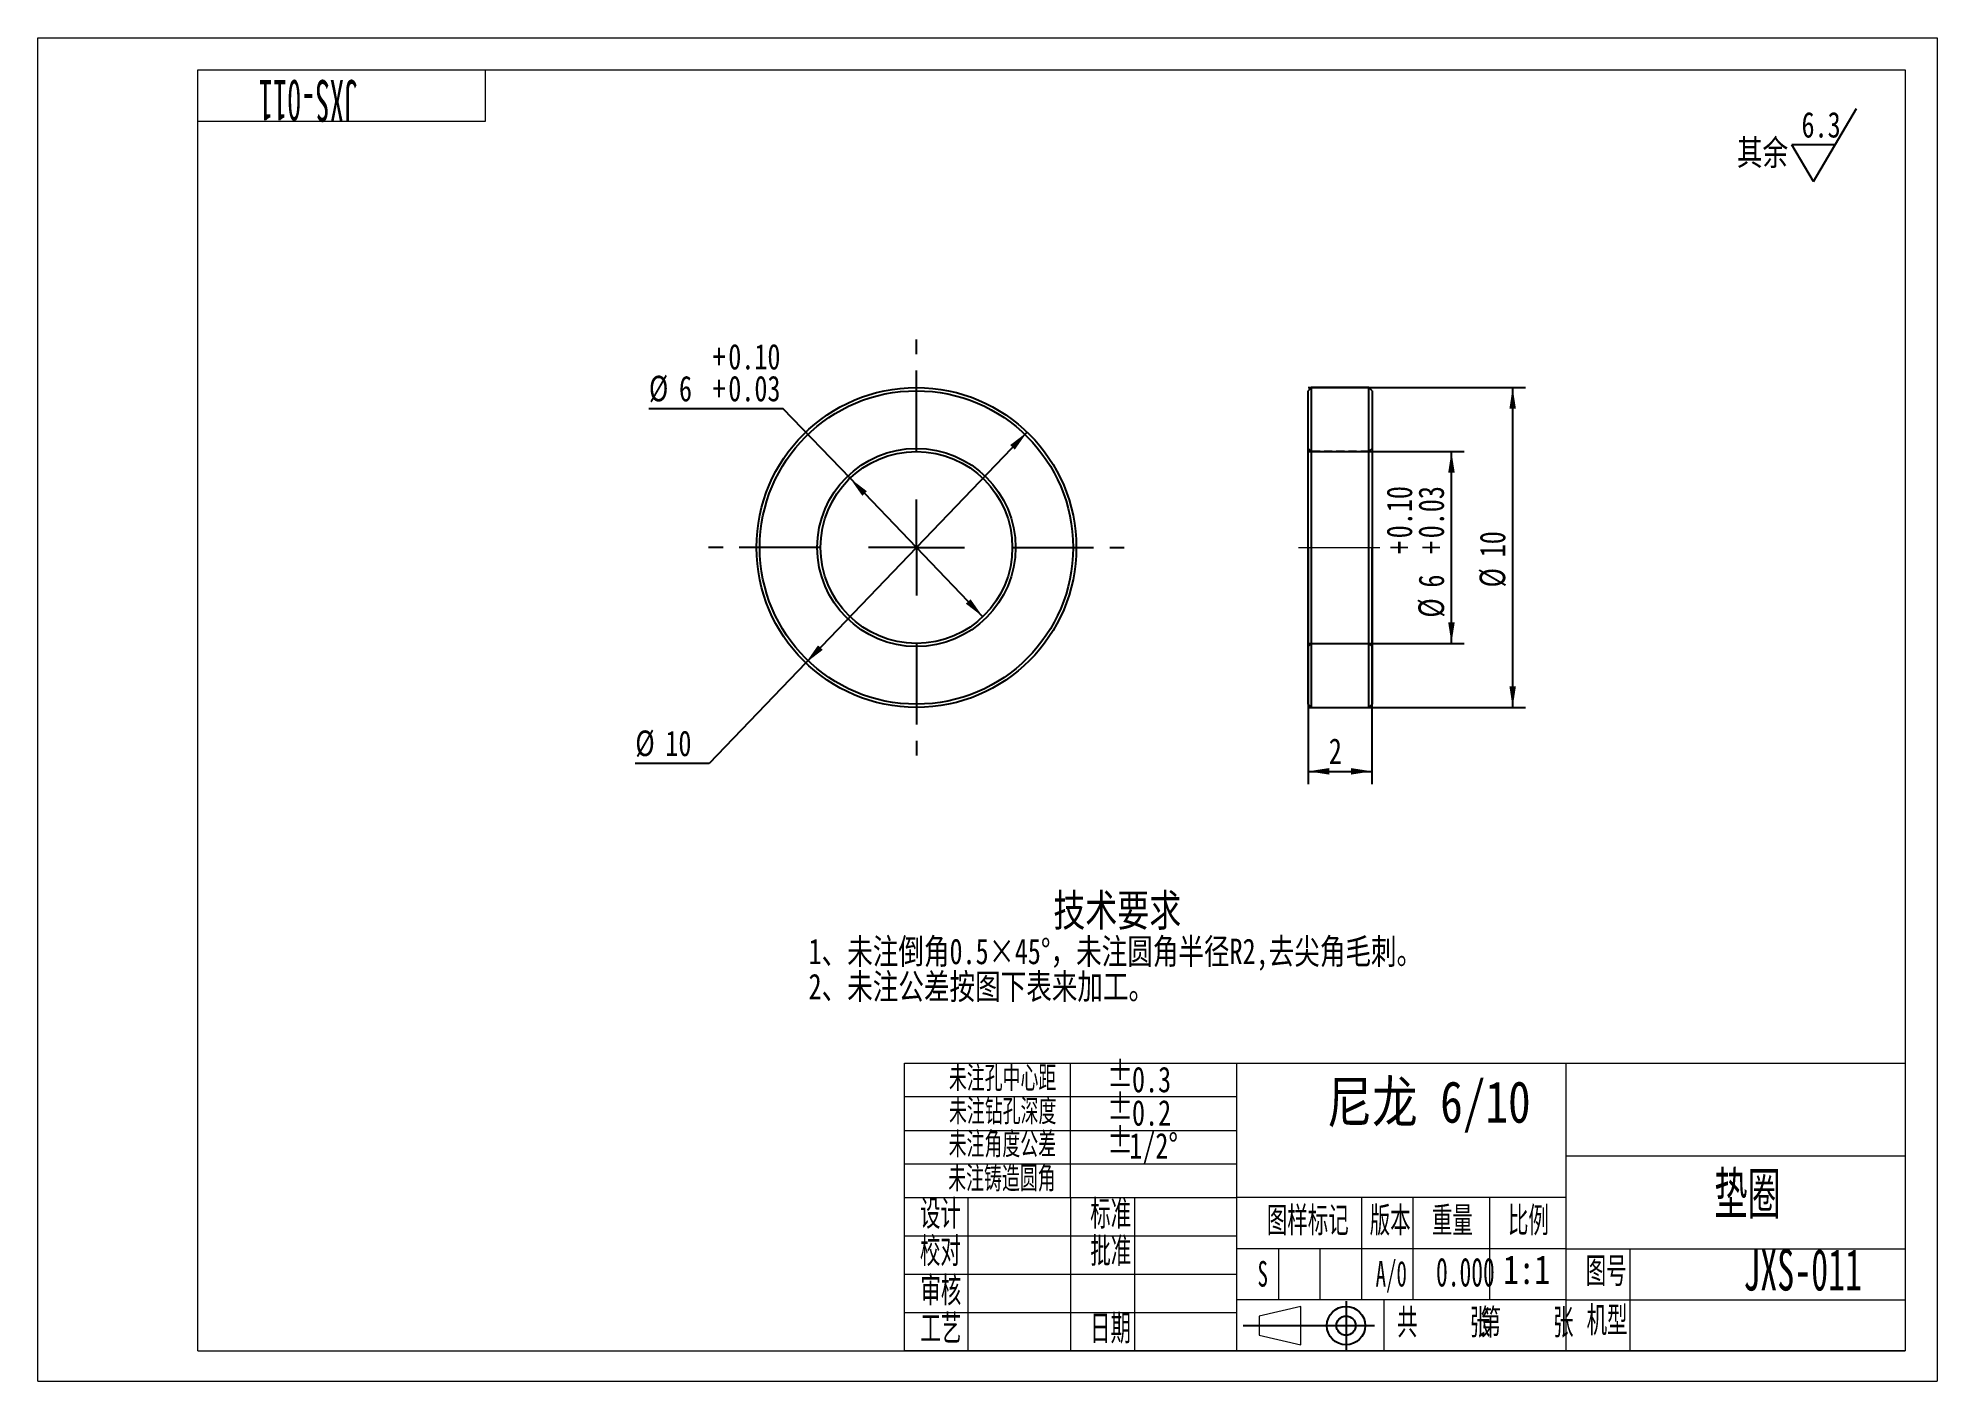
# Model space of a CAD drawing. Header units: millimetres. Extents: x 0 to 297, y 0 to 210.
import ezdxf

# ---------------------------------------------------------------- set-up
doc = ezdxf.new("R2010")
doc.units = ezdxf.units.MM
doc.linetypes.add('CENTERX2', pattern=[20.32, 12.7, -2.54, 2.54, -2.54])
doc.linetypes.add('HIDDEN', pattern=[1.905, 1.27, -0.635])
for name, color, linetype in [('04', 2, 'HIDDEN'), ('05', 4, 'CENTERX2'), ('06', 5, 'Continuous'), ('12', 3, 'Continuous')]:
    doc.layers.add(name, color=color, linetype=linetype)
doc.styles.add('SLDTEXTSTYLE0', font='HYSWLONGFANGSONG.TTF', dxfattribs={"bigfont": 'bigfont'})
doc.styles.add('SLDTEXTSTYLE1', font='HYSWLONGFANGSONG.TTF')
doc.styles.add('SLDTEXTSTYLE2', font='HYSWLONGFANGSONG.TTF', dxfattribs={"width": 0.8, "bigfont": 'bigfont'})
doc.styles.add('SLDTEXTSTYLE3', font='仿宋_GB2312', dxfattribs={"width": 0.8})
doc.styles.add('SLDTEXTSTYLE4', font='HYSWLONGFANGSONG.TTF', dxfattribs={"width": 0.67})
doc.styles.add('SLDTEXTSTYLE5', font='HYSWLONGFANGSONG.TTF', dxfattribs={"width": 0.8})
doc.styles.add('SLDTEXTSTYLE6', font='仿宋_GB2312', dxfattribs={"width": 0.8, "bigfont": 'bigfont'})
doc.dimstyles.new('SLDDIMSTYLE0', dxfattribs={"dimtxt": 4, "dimasz": 3.302, "dimexe": 0, "dimexo": 0.0625, "dimgap": 1, "dimtad": 0, "dimtih": 1, "dimtoh": 1, "dimlfac": 0.2, "dimrnd": 1e-09, "dimzin": 12, "dimdsep": 46, "dimtxsty": 'SLDTEXTSTYLE1', "dimsah": 1, "dimcen": 0, "dimadec": 0, "dimazin": 3, "dimtol": 1, "dimtp": 0.1, "dimtm": -0.03, "dimtfac": 1, "dimtmove": 0, "dimatfit": 3, "dimfxl": 0, "dimfrac": 2, "dimtolj": 1, "dimtzin": 0, "dimarcsym": 0})
doc.dimstyles.new('SLDDIMSTYLE1', dxfattribs={"dimtxt": 4, "dimasz": 3.302, "dimexe": 0, "dimexo": 0.0625, "dimgap": 1, "dimtad": 0, "dimtih": 1, "dimtoh": 1, "dimlfac": 0.2, "dimrnd": 1e-09, "dimzin": 12, "dimdsep": 46, "dimtxsty": 'SLDTEXTSTYLE1', "dimsah": 1, "dimcen": 0, "dimadec": 0, "dimazin": 3, "dimtfac": 1, "dimtmove": 0, "dimatfit": 3, "dimfxl": 0, "dimfrac": 2, "dimtolj": 1, "dimtzin": 12, "dimarcsym": 0})
doc.dimstyles.new('SLDDIMSTYLE2', dxfattribs={"dimtxt": 4, "dimasz": 3.302, "dimexe": 0, "dimexo": 0.0625, "dimgap": 1, "dimtad": 2, "dimlfac": 0.2, "dimrnd": 1e-09, "dimzin": 12, "dimdsep": 46, "dimtxsty": 'SLDTEXTSTYLE1', "dimsah": 1, "dimcen": 0.09, "dimadec": 0, "dimazin": 3, "dimtfac": 1, "dimtofl": 0, "dimtmove": 0, "dimatfit": 3, "dimfxl": 0, "dimfrac": 2, "dimtolj": 1, "dimtzin": 12, "dimarcsym": 0})
doc.dimstyles.new('SLDDIMSTYLE3', dxfattribs={"dimtxt": 4, "dimasz": 3.302, "dimexe": 0, "dimexo": 0.0625, "dimgap": 1, "dimtad": 2, "dimlfac": 0.2, "dimrnd": 1e-09, "dimzin": 12, "dimdsep": 46, "dimtxsty": 'SLDTEXTSTYLE1', "dimsah": 1, "dimcen": 0.09, "dimadec": 0, "dimazin": 3, "dimtol": 1, "dimtp": 0.1, "dimtm": -0.03, "dimtfac": 1, "dimtofl": 0, "dimtmove": 0, "dimatfit": 3, "dimfxl": 0, "dimfrac": 2, "dimtolj": 1, "dimtzin": 0, "dimarcsym": 0})

# ---------------------------------------------------------------- blocks, each defined once
blk = doc.blocks.new('块2')
at = {"color": 7, "linetype": 'Continuous', "lineweight": 15}
for p, q in [((265.02, 12.24), (258.52, 10.74)), ((265.02, 6.24), (265.02, 12.24)), ((258.52, 10.74), (258.52, 7.74)), ((258.52, 7.74), (265.02, 6.24))]:
    blk.add_line(p, q, dxfattribs=at)
for p, q in [((272.1, 13.04), (272.1, 5.42)), ((256.01, 9.24), (276.57, 9.24))]:
    blk.add_line(p, q)
for radius in [3, 1.5]:
    blk.add_circle((272.1, 9.24), radius)
blk = doc.blocks.new('SW_NOTE_0')
at = {"layer": '12', "color": 0, "attachment_point": 1, "style": 'SLDTEXTSTYLE0'}
for s, insert, char_height in [('\\M+18B5A术\\M+19776\\M+18B81', (0, 6.45), 5), ('1\\M+18141\\M+196A2\\M+1928D\\M+1937C\\M+18A700.5\\M+1817E45\\M+1818B\\M+18143\\M+196A2\\M+1928D圆\\M+18A70\\M+194BC\\M+18C61R2,\\M+18B8E\\M+190EB\\M+18A70\\M+196D1\\M+18E68\\M+18142', (-38.28, -0.47), 4), ('2\\M+18141\\M+196A2\\M+1928D\\M+18CF6\\M+18DB7\\M+188C2图\\M+189BA\\M+1955C\\M+19788\\M+189C1\\M+18D48\\M+18142', (-38.28, -5.97), 4)]:
    blk.add_mtext(s, dxfattribs=dict(at, insert=insert, char_height=char_height))
blk = doc.blocks.new('SW_SFSYMBOL_0')
at = {"layer": '12', "color": 0}
for p, q in [((1.88, -5.71), (8.62, 5.71)), ((1.88, -5.71), (-1.49, 0)), ((5.25, 0), (-1.49, 0))]:
    blk.add_line(p, q, dxfattribs=at)
at = {"layer": '12', "color": 0, "insert": (0, 5.16), "char_height": 4, "attachment_point": 1, "style": 'SLDTEXTSTYLE1'}
blk.add_mtext('6.3', dxfattribs=at)
blk = doc.blocks.new('_D')
at = {"layer": '12'}
for p, q in [((116.58, 152.02), (95.56, 152.02)), ((127.01, 141.15), (116.58, 152.02)), ((147.78, 119.51), (127.01, 141.15))]:
    blk.add_line(p, q, dxfattribs=at)
for points in [[(127.01, 141.15), (128.93, 138.42), (129.66, 139.12)], [(147.78, 119.51), (145.86, 122.24), (145.13, 121.54)]]:
    blk.add_solid(points, dxfattribs=at)
at = {"layer": '12', "char_height": 4, "attachment_point": 1, "style": 'SLDTEXTSTYLE1'}
for s, insert in [('+', (105.51, 162.17, -5)), ('0.10', (107.97, 162.17, -5)), ('%%c', (95.56, 157.19, -5)), ('6', (100.26, 157.18, -5)), ('+', (105.51, 157.19, -5)), ('0.03', (107.97, 157.19, -5))]:
    blk.add_mtext(s, dxfattribs=dict(at, insert=insert))
blk = doc.blocks.new('_D_1')
at = {"layer": '12'}
for p, q in [((154.7, 148.37), (120.08, 112.29)), ((120.08, 112.29), (104.98, 96.55)), ((104.98, 96.55), (93.43, 96.55))]:
    blk.add_line(p, q, dxfattribs=at)
for points in [[(154.7, 148.37), (152.05, 146.34), (152.78, 145.63)], [(120.08, 112.29), (122.74, 114.32), (122, 115.03)]]:
    blk.add_solid(points, dxfattribs=at)
at = {"layer": '12', "char_height": 4, "attachment_point": 1, "style": 'SLDTEXTSTYLE1'}
for s, insert in [('%%c', (93.43, 101.72, -5)), ('10', (98.13, 101.71, -5))]:
    blk.add_mtext(s, dxfattribs=dict(at, insert=insert))
blk = doc.blocks.new('SW_CENTERMARKSYMBOL_0')
at = {"layer": '05', "color": 0}
for p, q in [((0, 15), (0, 32.5)), ((0, 0), (0, 7.5)), ((-15, 0), (-32.5, 0)), ((0, 0), (-7.5, 0)), ((0, 0), (0, -7.5)), ((0, 0), (7.5, 0)), ((15, 0), (32.5, 0)), ((0, -15), (0, -32.5))]:
    blk.add_line(p, q, dxfattribs=at)
blk = doc.blocks.new('_D_2')
at = {"layer": '12'}
for p, q in [((198.64, 130.33), (198.64, 93.33)), ((208.64, 130.33), (208.64, 93.33)), ((198.64, 95.33), (208.64, 95.33))]:
    blk.add_line(p, q, dxfattribs=at)
for points in [[(198.64, 95.33), (201.95, 94.82), (201.95, 95.84)], [(208.64, 95.33), (205.34, 95.84), (205.34, 94.82)]]:
    blk.add_solid(points, dxfattribs=at)
at = {"layer": '12', "insert": (201.89, 100.49, -25), "char_height": 4, "attachment_point": 1, "style": 'SLDTEXTSTYLE1'}
blk.add_mtext('2', dxfattribs=at)
blk = doc.blocks.new('_D_3')
at = {"layer": '12'}
for p, q in [((198.64, 145.33), (223.07, 145.33)), ((221.07, 115.33), (221.07, 145.33)), ((198.64, 115.33), (223.07, 115.33))]:
    blk.add_line(p, q, dxfattribs=at)
for points in [[(221.07, 145.33), (220.56, 142.03), (221.58, 142.03)], [(221.07, 115.33), (221.58, 118.63), (220.56, 118.63)]]:
    blk.add_solid(points, dxfattribs=at)
at = {"layer": '12', "char_height": 4, "attachment_point": 1, "rotation": 90, "style": 'SLDTEXTSTYLE1'}
for s, insert in [('0.10', (210.92, 131.77)), ('0.03', (215.9, 131.77)), ('+', (210.92, 129.31)), ('+', (215.9, 129.31)), ('6', (215.91, 124.06)), ('%%c', (215.9, 119.36))]:
    blk.add_mtext(s, dxfattribs=dict(at, insert=insert))
blk = doc.blocks.new('_D_4')
at = {"layer": '12'}
for p, q in [((198.64, 155.33), (232.64, 155.33)), ((230.64, 155.33), (230.64, 105.33)), ((198.64, 105.33), (232.64, 105.33))]:
    blk.add_line(p, q, dxfattribs=at)
for points in [[(230.64, 155.33), (230.14, 152.03), (231.15, 152.03)], [(230.64, 105.33), (231.15, 108.63), (230.14, 108.63)]]:
    blk.add_solid(points, dxfattribs=at)
at = {"layer": '12', "char_height": 4, "attachment_point": 1, "rotation": 90, "style": 'SLDTEXTSTYLE1'}
for s, insert in [('10', (225.49, 128.8)), ('%%c', (225.47, 124.09))]:
    blk.add_mtext(s, dxfattribs=dict(at, insert=insert))

msp = doc.modelspace()

# ---------------------------------------------------------------- linework, layer by layer
for p, q in [((199.145, 155.331), (198.645, 154.831)), ((198.645, 105.831), (198.645, 154.831)), ((208.145, 155.331), (199.145, 155.331)), ((199.145, 155.331), (199.145, 105.331)), ((208.645, 154.831), (208.145, 155.331)), ((208.145, 105.331), (208.145, 155.331)), ((208.645, 154.831), (208.645, 105.831)), ((198.645, 105.831), (199.145, 105.331)), ((199.145, 105.331), (208.145, 105.331)), ((208.145, 105.331), (208.645, 105.831))]:
    msp.add_line(p, q)
at = {"color": 7, "linetype": 'CENTERX2', "lineweight": 0, "true_color": 0xffffff}
msp.add_line((197.145, 130.331), (210.145, 130.331), dxfattribs=at)
for radius in [25, 24.5, 15.5, 15]:
    msp.add_circle((137.394, 130.331), radius)
at = {"layer": '04'}
for p, q in [((199.145, 145.331), (198.645, 145.831)), ((208.645, 145.831), (208.145, 145.331)), ((208.145, 145.331), (199.145, 145.331)), ((198.645, 114.831), (199.145, 115.331)), ((199.145, 115.331), (208.145, 115.331)), ((208.145, 115.331), (208.645, 114.831))]:
    msp.add_line(p, q, dxfattribs=at)
at = {"layer": '06', "color": 5, "linetype": 'Continuous', "lineweight": 0, "true_color": 0x0000ff}
for p, q in [((0.011, 0), (0.011, 210)), ((0.011, 210), (297.011, 210)), ((297.011, 210), (297.011, 0)), ((25.011, 4.693), (25.011, 205)), ((25.011, 205), (292.011, 205)), ((70.011, 197), (70.011, 205)), ((292.011, 205), (292.011, 4.693)), ((25.011, 197), (70.011, 197)), ((135.511, 4.693), (135.511, 49.693)), ((135.511, 49.693), (292.011, 49.693)), ((161.511, 28.693), (161.511, 49.693)), ((187.511, 4.693), (187.511, 49.693)), ((239.011, 4.693), (239.011, 49.693)), ((292.011, 49.693), (292.011, 4.693)), ((187.511, 44.443), (135.511, 44.443)), ((135.511, 39.193), (187.511, 39.193)), ((135.511, 33.943), (187.511, 33.943)), ((239.011, 35.193), (292.011, 35.193)), ((135.511, 28.693), (187.511, 28.693)), ((145.511, 4.693), (145.511, 28.693)), ((161.511, 28.693), (161.511, 4.693)), ((171.511, 28.693), (171.511, 4.693)), ((239.011, 28.693), (187.511, 28.693)), ((207.011, 28.693), (207.011, 12.693)), ((215.011, 28.693), (215.011, 12.693)), ((227.011, 28.693), (227.011, 12.693)), ((135.511, 22.693), (187.511, 22.693)), ((239.011, 20.693), (187.511, 20.693)), ((194.011, 20.693), (194.011, 12.693)), ((200.511, 20.693), (200.511, 12.693)), ((239.011, 20.693), (292.011, 20.693)), ((249.011, 4.693), (249.011, 20.693)), ((135.511, 16.693), (187.511, 16.693)), ((239.011, 12.693), (187.511, 12.693)), ((210.511, 12.693), (210.511, 4.693)), ((239.011, 12.693), (292.011, 12.693)), ((135.511, 10.693), (187.511, 10.693)), ((25.011, 4.693), (292.011, 4.693)), ((292.011, 4.693), (135.511, 4.693)), ((0.011, 0), (297.011, 0))]:
    msp.add_line(p, q, dxfattribs=at)

# ---------------------------------------------------------------- block references
msp.add_blockref('块2', (-67.513, -0.581))
at = {"layer": '05'}
msp.add_blockref('SW_CENTERMARKSYMBOL_0', (137.394, 130.331), dxfattribs=at)
at = {"layer": '12'}
for name, p in [('SW_SFSYMBOL_0', (275.82, 193.274)), ('SW_NOTE_0', (158.809, 69.65))]:
    msp.add_blockref(name, p, dxfattribs=at)

# ---------------------------------------------------------------- texts
at = {"layer": '12', "insert": (42.307, 196.917), "char_height": 6.5, "attachment_point": 2, "rotation": 180, "style": 'SLDTEXTSTYLE4'}
msp.add_mtext('JXS-011', dxfattribs=at)
at = {"layer": '12'}
for s, insert, char_height, attachment_point, style in [('\\M+191B4\\M+1975D', (265.72, 194.097), 4, 1, 'SLDTEXTSTYLE0'), ('\\M+196A2\\M+1928D\\M+18D45\\M+19286\\M+19053\\M+18B97', (142.475, 49.204), 3.5, 1, 'SLDTEXTSTYLE2'), ('%%p', (167.226, 50.041), 4, 1, 'SLDTEXTSTYLE1'), ('0.3', (171.109, 49.147), 4, 1, 'SLDTEXTSTYLE1'), ('\\M+193F2龙 6/10', (217.521, 46.891), 6.5, 2, 'SLDTEXTSTYLE6'), ('\\M+196A2\\M+1928D钻\\M+18D45\\M+1905B\\M+19378', (142.492, 44.018), 3.5, 1, 'SLDTEXTSTYLE2'), ('%%p', (167.226, 44.937), 4, 1, 'SLDTEXTSTYLE1'), ('0.2', (171.109, 43.936), 4, 1, 'SLDTEXTSTYLE1'), ('\\M+196A2\\M+1928D\\M+18A70\\M+19378\\M+18CF6\\M+18DB7', (142.437, 38.858), 3.5, 1, 'SLDTEXTSTYLE2'), ('%%p', (167.226, 39.664), 4, 1, 'SLDTEXTSTYLE1'), ('1/2°', (170.681, 38.787), 4, 1, 'SLDTEXTSTYLE1'), ('\\M+196A2\\M+1928D铸\\M+191A2圆\\M+18A70', (142.368, 33.516), 3.5, 1, 'SLDTEXTSTYLE2'), ('垫\\M+19A9F', (267.378, 32.561), 6.5, 2, 'SLDTEXTSTYLE2'), ('设计', (137.953, 28.243), 4, 1, 'SLDTEXTSTYLE2'), ('标\\M+18F79', (164.578, 28.243), 4, 1, 'SLDTEXTSTYLE2'), ('图样标记', (192.202, 27.199), 4, 1, 'SLDTEXTSTYLE2'), ('\\M+194C5\\M+1967B', (208.286, 27.199), 4, 1, 'SLDTEXTSTYLE2'), ('\\M+18F64\\M+197CA', (218.011, 27.199), 4, 1, 'SLDTEXTSTYLE2'), ('\\M+194E4\\M+197E1', (229.911, 27.199), 4, 1, 'SLDTEXTSTYLE2'), ('\\M+18D5A对', (137.944, 22.4), 4, 1, 'SLDTEXTSTYLE2'), ('\\M+194E1\\M+18F79', (164.589, 22.4), 4, 1, 'SLDTEXTSTYLE2'), ('S', (191.558, 18.76), 4, 2, 'SLDTEXTSTYLE5'), ('A/0', (209.207, 18.777), 4, 1, 'SLDTEXTSTYLE5'), ('0.000', (223.252, 19.28), 4.5, 2, 'SLDTEXTSTYLE5'), ('1:1', (232.828, 19.661), 4.5, 2, 'SLDTEXTSTYLE3'), ('图\\M+18D86', (242.068, 19.286), 4, 1, 'SLDTEXTSTYLE2'), ('JXS-011', (276.005, 20.653), 6.5, 2, 'SLDTEXTSTYLE5'), ('审\\M+18A6A', (138.018, 16.249), 4, 1, 'SLDTEXTSTYLE2'), ('\\M+18AF7\\M+18C5E', (242.202, 11.59), 4, 1, 'SLDTEXTSTYLE2'), ('\\M+18D48艺', (138.02, 10.305), 4, 1, 'SLDTEXTSTYLE2'), ('\\M+193FA\\M+18AFA', (164.55, 10.305), 4, 1, 'SLDTEXTSTYLE2'), ('\\M+18BA4     张', (212.574, 11.239), 4, 1, 'SLDTEXTSTYLE2'), ('\\M+191E6     张', (225.608, 11.239), 4, 1, 'SLDTEXTSTYLE2')]:
    msp.add_mtext(s, dxfattribs=dict(at, insert=insert, char_height=char_height, attachment_point=attachment_point, style=style))

# ---------------------------------------------------------------- dimensions: what is measured, and where the dimension line sits
for p1, p2, dimstyle, picture, middle in [((127.008, 141.153), (147.78, 119.508), 'SLDDIMSTYLE0', '_D', (105.276, 157.007)), ((120.084, 112.293), (154.704, 148.369), 'SLDDIMSTYLE1', '_D_1', (98.409, 99.799))]:
    dim = msp.add_diameter_dim_2p(p1=p1, p2=p2, dimstyle=dimstyle, dxfattribs=at)
    dim.commit()
    dim.dimension.update_dxf_attribs({"geometry": picture, "text_midpoint": middle, "dimtype": 163})
for base, p1, p2, dimstyle, picture, middle in [((230.645, 105.331), (198.645, 155.331), (198.645, 105.331), 'SLDDIMSTYLE2', '_D_4', (230.645, 129.076)), ((221.069, 145.331), (198.645, 115.331), (198.645, 145.331), 'SLDDIMSTYLE3', '_D_3', (221.069, 129.076))]:
    dim = msp.add_linear_dim(base=base, p1=p1, p2=p2, angle=90, text='%%c<>', dimstyle=dimstyle, dxfattribs=at)
    dim.commit()
    dim.dimension.update_dxf_attribs({"geometry": picture, "text_midpoint": middle, "dimtype": 160})
dim = msp.add_linear_dim(base=(208.645, 97.806), p1=(198.645, 130.331), p2=(208.645, 130.331), dimstyle='SLDDIMSTYLE2', dxfattribs=at)
dim.commit()
dim.dimension.update_dxf_attribs({"geometry": '_D_2', "text_midpoint": (203.645, 97.806), "dimtype": 160})

doc.saveas('drawing.dxf')
